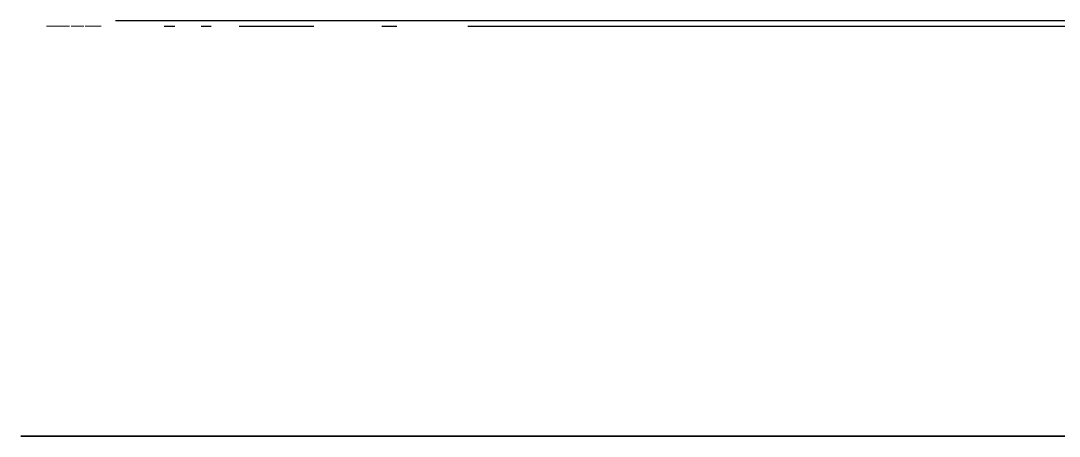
# Model space of a CAD drawing. Header units: millimetres. Extents: x 0 to 895, y -95 to 221.
# Drawn here: x 0 to 238.9, y -94.3 to 1.2 of the extents above; entities that cross this region are included whole.
import ezdxf

# ---------------------------------------------------------------- set-up
doc = ezdxf.new("R2010")
doc.units = ezdxf.units.MM
doc.linetypes.add('ACAD_ISO02W100', pattern=[15, 12, -3])
for name, color, linetype in [('Componentes', 230, 'Continuous'), ('Delantera 2D', 6, 'Continuous'), ('Huecos con holguras', 44, 'Continuous'), ('letras grafiadas', 1, 'Continuous'), ('lineas auxiliares', 60, 'Continuous'), ('Serigrafia placa', 220, 'Continuous')]:
    doc.layers.add(name, color=color, linetype=linetype)
doc.styles.add('Estilo1', font='ARIAL.TTF')

msp = doc.modelspace()

# ---------------------------------------------------------------- hatches: boundary and pattern name
at = {"layer": 'letras grafiadas', "extrusion": (0, -1, 0)}
h = msp.add_hatch(color=7, dxfattribs=at)
edge = h.paths.add_edge_path()
edge.add_spline(control_points=[(2.27, 21.96), (2.27, 21.9), (2.27, 21.78), (2.29, 21.57), (2.38, 21.35), (2.53, 21.09), (2.77, 20.82), (3.1, 20.59), (3.54, 20.48), (4, 20.43), (4.53, 20.5), (4.98, 20.61), (5.31, 20.87), (5.52, 21.11), (5.71, 21.41), (5.74, 21.8), (5.72, 22.23), (5.49, 22.56), (5.23, 22.85), (4.84, 22.99), (4.4, 23.1), (4.03, 23.23), (3.78, 23.25), (3.65, 23.34), (3.73, 23.44), (3.85, 23.51), (4.04, 23.5), (4.2, 23.44), (4.34, 23.36), (4.35, 23.28), (4.36, 23.25)], knot_values=[0, 0, 0, 0, 3.611747, 7.073275, 12.299663, 17.613753, 24.672391, 33.40562, 40.385527, 51.322358, 60.030796, 71.784704, 77.772345, 84.034586, 90.517996, 97.735106, 106.749326, 114.743234, 121.06891, 129.13508, 138.00006, 148.276743, 151.253525, 153.497907, 155.176751, 157.725574, 161.624699, 165.564339, 168.080156, 169.978968, 169.978968, 169.978968, 169.978968], degree=3, periodic=0)
edge.add_line((4.36, 23.25), (5.63, 23.25))
edge.add_spline(control_points=[(5.63, 23.25), (5.63, 23.33), (5.65, 23.61), (5.4, 24.09), (4.83, 24.54), (4, 24.68), (3.24, 24.59), (2.74, 24.21), (2.44, 23.75), (2.43, 23.19), (2.56, 22.57), (3.12, 22.18), (3.77, 22.06), (4.26, 22.01), (4.57, 21.8), (4.47, 21.54), (4.25, 21.54), (4.05, 21.54), (3.84, 21.55), (3.69, 21.63), (3.59, 21.72), (3.56, 21.84), (3.55, 21.92), (3.55, 21.96)], knot_values=[0, 0, 0, 0, 4.79031, 16.021459, 30.193716, 45.553901, 64.197617, 73.019605, 81.797743, 94.873341, 104.659998, 117.60087, 131.822307, 143.037411, 146.998622, 150.89718, 155.133126, 158.320151, 163.155277, 166.913857, 168.223554, 170.972609, 173.404624, 173.404624, 173.404624, 173.404624], degree=3, periodic=0)
edge.add_line((3.55, 21.96), (2.27, 21.96))
h.paths.add_polyline_path([(7.71, 24.59), (5.92, 24.59), (5.92, 20.48), (8.82, 20.48), (8.82, 21.62), (7.18, 21.62), (7.18, 21.98), (8.11, 21.98), (8.11, 23.05), (7.18, 23.05), (7.18, 23.41), (8.39, 23.41), (10.07, 20.48), (11.25, 20.48), (11.25, 24.59), (10.04, 24.59), (10.04, 22.84), (7.71, 26.91)])
h.paths.add_polyline_path([(11.61, 24.59), (14.52, 24.59), (14.52, 23.41), (12.88, 23.41), (12.88, 23.05), (13.81, 23.05), (13.81, 21.98), (12.88, 21.98), (12.88, 21.62), (14.52, 21.62), (14.52, 20.48), (11.61, 20.48)])
h.paths.add_polyline_path([(17.29, 20.48), (18.47, 20.48), (18.47, 24.59), (17.26, 24.59), (17.26, 22.84), (16.26, 24.59), (14.84, 24.59), (14.84, 20.48), (16.12, 20.48), (16.12, 22.52)])
at = {"layer": 'Serigrafia placa', "lineweight": 5, "extrusion": (0, -1, 0)}
h = msp.add_hatch(color=7, dxfattribs=at)
edge = h.paths.add_edge_path()
edge.add_spline(control_points=[(2.27, 21.96), (2.27, 21.9), (2.27, 21.78), (2.29, 21.57), (2.38, 21.35), (2.53, 21.09), (2.77, 20.82), (3.1, 20.59), (3.54, 20.48), (4, 20.43), (4.53, 20.5), (4.98, 20.61), (5.31, 20.87), (5.52, 21.11), (5.71, 21.41), (5.74, 21.8), (5.72, 22.23), (5.49, 22.56), (5.23, 22.85), (4.84, 22.99), (4.4, 23.1), (4.03, 23.23), (3.78, 23.25), (3.65, 23.34), (3.73, 23.44), (3.85, 23.51), (4.04, 23.5), (4.2, 23.44), (4.34, 23.36), (4.35, 23.28), (4.36, 23.25)], knot_values=[0, 0, 0, 0, 3.611747, 7.073275, 12.299663, 17.613753, 24.672391, 33.40562, 40.385527, 51.322358, 60.030796, 71.784704, 77.772345, 84.034586, 90.517996, 97.735106, 106.749326, 114.743234, 121.06891, 129.13508, 138.00006, 148.276743, 151.253525, 153.497907, 155.176751, 157.725574, 161.624699, 165.564339, 168.080156, 169.978968, 169.978968, 169.978968, 169.978968], degree=3, periodic=0)
edge.add_line((4.36, 23.25), (5.63, 23.25))
edge.add_spline(control_points=[(5.63, 23.25), (5.63, 23.33), (5.65, 23.61), (5.4, 24.09), (4.83, 24.54), (4, 24.68), (3.24, 24.59), (2.74, 24.21), (2.44, 23.75), (2.43, 23.19), (2.56, 22.57), (3.12, 22.18), (3.77, 22.06), (4.26, 22.01), (4.57, 21.8), (4.47, 21.54), (4.25, 21.54), (4.05, 21.54), (3.84, 21.55), (3.69, 21.63), (3.59, 21.72), (3.56, 21.84), (3.55, 21.92), (3.55, 21.96)], knot_values=[0, 0, 0, 0, 4.79031, 16.021459, 30.193716, 45.553901, 64.197617, 73.019605, 81.797743, 94.873341, 104.659998, 117.60087, 131.822307, 143.037411, 146.998622, 150.89718, 155.133126, 158.320151, 163.155277, 166.913857, 168.223554, 170.972609, 173.404624, 173.404624, 173.404624, 173.404624], degree=3, periodic=0)
edge.add_line((3.55, 21.96), (2.27, 21.96))
h.paths.add_polyline_path([(7.71, 24.59), (5.92, 24.59), (5.92, 20.48), (8.82, 20.48), (8.82, 21.62), (7.18, 21.62), (7.18, 21.98), (8.11, 21.98), (8.11, 23.05), (7.18, 23.05), (7.18, 23.41), (8.39, 23.41), (10.07, 20.48), (11.25, 20.48), (11.25, 24.59), (10.04, 24.59), (10.04, 22.84), (7.71, 26.91)])
h.paths.add_polyline_path([(11.61, 24.59), (14.52, 24.59), (14.52, 23.41), (12.88, 23.41), (12.88, 23.05), (13.81, 23.05), (13.81, 21.98), (12.88, 21.98), (12.88, 21.62), (14.52, 21.62), (14.52, 20.48), (11.61, 20.48)])
h.paths.add_polyline_path([(17.29, 20.48), (18.47, 20.48), (18.47, 24.59), (17.26, 24.59), (17.26, 22.84), (16.26, 24.59), (14.84, 24.59), (14.84, 20.48), (16.12, 20.48), (16.12, 22.52)])

# ---------------------------------------------------------------- linework, layer by layer
at = {"layer": 'Componentes', "extrusion": (0, -1, 0)}
for p, q in [((28.75, -94.28, 36.85), (39.76, -94.28, 36.85)), ((29.49, -94.28, 19.75), (45.82, -94.28, 19.75)), ((34.25, -94.28, 42.63), (34.25, -94.28, 27.48)), ((36.85, -94.28, 36.85), (47.86, -94.28, 36.85)), ((37.65, -94.28, 23.7), (37.65, -94.28, 15.8)), ((42.35, -94.28, 42.63), (42.35, -94.28, 27.48)), ((44.95, -94.28, 36.85), (55.96, -94.28, 36.85)), ((50.45, -94.28, 42.63), (50.45, -94.28, 27.48)), ((53.05, -94.28, 36.85), (64.06, -94.28, 36.85)), ((57.44, -94.28, 15.47), (65.77, -94.28, 15.47)), ((58.55, -94.28, 42.63), (58.55, -94.28, 27.48)), ((61.15, -94.28, 36.85), (72.16, -94.28, 36.85)), ((61.66, -94.28, 17.45), (61.66, -94.28, 13.5)), ((66.65, -94.28, 42.63), (66.65, -94.28, 27.48)), ((76.23, -94.28, 15.47), (84.56, -94.28, 15.47)), ((80.45, -94.28, 17.45), (80.45, -94.28, 13.5)), ((127.83, -94.28, 8.8), (124.35, -94.28, 8.8)), ((126.09, -94.28, 7.1), (126.09, -94.28, 10.5)), ((136.43, -94.28, 8.8), (132.95, -94.28, 8.8)), ((134.69, -94.28, 7.1), (134.69, -94.28, 10.5)), ((147.73, -94.28, 8.8), (144.25, -94.28, 8.8)), ((145.99, -94.28, 7.1), (145.99, -94.28, 10.5)), ((156.33, -94.28, 8.8), (152.85, -94.28, 8.8)), ((154.59, -94.28, 7.1), (154.59, -94.28, 10.5)), ((167.63, -94.28, 8.8), (164.15, -94.28, 8.8)), ((165.89, -94.28, 7.1), (165.89, -94.28, 10.5)), ((176.03, -94.28, 8.8), (172.55, -94.28, 8.8)), ((174.29, -94.28, 7.1), (174.29, -94.28, 10.5)), ((187.43, -94.28, 8.8), (183.95, -94.28, 8.8)), ((185.69, -94.28, 7.1), (185.69, -94.28, 10.5)), ((196.13, -94.28, 8.8), (192.65, -94.28, 8.8)), ((194.39, -94.28, 7.1), (194.39, -94.28, 10.5)), ((207.33, -94.28, 8.8), (203.85, -94.28, 8.8)), ((205.59, -94.28, 7.1), (205.59, -94.28, 10.5)), ((215.83, -94.28, 8.8), (212.35, -94.28, 8.8)), ((214.09, -94.28, 7.1), (214.09, -94.28, 10.5)), ((227.23, -94.28, 8.8), (223.75, -94.28, 8.8)), ((225.49, -94.28, 7.1), (225.49, -94.28, 10.5)), ((235.93, -94.28, 8.8), (232.45, -94.28, 8.8)), ((234.19, -94.28, 7.1), (234.19, -94.28, 10.5))]:
    msp.add_line(p, q, dxfattribs=at)
at = {"layer": 'Componentes', "linetype": 'ACAD_ISO02W100', "ltscale": 0.5, "extrusion": (0, -1, 0)}
for p, q in [((92.7, -94.28, 31.1), (67.3, -94.28, 31.1)), ((80, -94.28, 42.3), (80, -94.28, 23.43))]:
    msp.add_line(p, q, dxfattribs=at)
at = {"layer": 'Componentes', "extrusion": (0, -1, -1.83697e-16)}
for p, q in [((108.03, -94.28, 8.8), (104.55, -94.28, 8.8)), ((106.29, -94.28, 7.1), (106.29, -94.28, 10.5)), ((116.63, -94.28, 8.8), (113.15, -94.28, 8.8)), ((114.89, -94.28, 7.1), (114.89, -94.28, 10.5))]:
    msp.add_line(p, q, dxfattribs=at)
at = {"layer": 'Componentes', "extrusion": (0, -1, 0), "elevation": 94.28}
for points in [[(23.58, 26), (51.73, 26, -0.414214), (53.05, 24.67), (53.05, 14.83, -0.414214), (51.73, 13.5), (23.58, 13.5, -0.414214), (22.25, 14.83), (22.25, 24.67, -0.414214)], [(37.65, 23.7), (44.02, 23.7, -0.464705), (45.77, 21.63), (45.02, 17.27, -0.365462), (43.27, 15.8), (37.65, 15.8), (32.04, 15.8, -0.365462), (30.29, 17.27), (29.54, 21.63, -0.464705), (31.29, 23.7)], [(58.28, 15.18), (57.95, 15.51, -0.200603), (57.81, 15.84), (57.81, 16.8, -0.414214), (58.46, 17.45), (64.86, 17.45, -0.414214), (65.51, 16.8), (65.51, 15.84, -0.200603), (65.37, 15.51), (65.04, 15.18, 0.200603), (64.98, 15.04), (64.98, 14.15, -0.414214), (64.33, 13.5), (58.99, 13.5, -0.414214), (58.34, 14.15), (58.34, 15.04, 0.200603)], [(77.07, 15.18), (76.74, 15.51, -0.200603), (76.6, 15.84), (76.6, 16.8, -0.414214), (77.25, 17.45), (83.65, 17.45, -0.414214), (84.3, 16.8), (84.3, 15.84, -0.200603), (84.16, 15.51), (83.83, 15.18, 0.200603), (83.77, 15.04), (83.77, 14.15, -0.414214), (83.12, 13.5), (77.78, 13.5, -0.414214), (77.13, 14.15), (77.13, 15.04, 0.200603)]]:
    msp.add_lwpolyline(points, format="xyb", close=True, dxfattribs=at)
msp.add_lwpolyline([(45.82, 13.5), (45.82, 11.17, -0.414214), (44.05, 9.4), (31.26, 9.4, -0.414214), (29.49, 11.17), (29.49, 13.5)], format="xyb", dxfattribs=at)
for points in [[(30.75, 31.1), (37.75, 31.1), (37.75, 40.36), (30.75, 40.36)], [(38.85, 31.1), (45.85, 31.1), (45.85, 40.36), (38.85, 40.36)], [(46.95, 31.1), (53.95, 31.1), (53.95, 40.36), (46.95, 40.36)], [(55.05, 31.1), (62.05, 31.1), (62.05, 40.36), (55.05, 40.36)], [(63.15, 31.1), (70.15, 31.1), (70.15, 40.36), (63.15, 40.36)]]:
    msp.add_lwpolyline(points, close=True, dxfattribs=at)
at = {"layer": 'Componentes', "ltscale": 10, "extrusion": (0, -1, 0), "elevation": 94.28}
msp.add_lwpolyline([(71.83, 38.34), (71.83, 26.77), (88.18, 26.77), (88.18, 38.34), (71.83, 38.34)], dxfattribs=at)
at = {"layer": 'Componentes', "extrusion": (0, -1, -1.83697e-16), "elevation": 94.28}
for points in [[(102.79, 22.45), (116.79, 22.45), (116.79, 13.5), (102.79, 13.5), (102.79, 22.45)], [(108.44, 7), (108.44, 12), (104.14, 12), (104.14, 7), (108.44, 7)], [(117.04, 7), (117.04, 12), (112.74, 12), (112.74, 7), (117.04, 7)]]:
    msp.add_lwpolyline(points, dxfattribs=at)
at = {"layer": 'Componentes', "extrusion": (0, -1, 0), "elevation": 94.28}
for points in [[(122.6, 22.45), (136.6, 22.45), (136.6, 13.5), (122.6, 13.5), (122.6, 22.45)], [(128.24, 7), (128.24, 12), (123.94, 12), (123.94, 7), (128.24, 7)], [(136.84, 7), (136.84, 12), (132.54, 12), (132.54, 7), (136.84, 7)], [(142.45, 22.45), (156.45, 22.45), (156.45, 13.5), (142.45, 13.5), (142.45, 22.45)], [(148.14, 7), (148.14, 12), (143.84, 12), (143.84, 7), (148.14, 7)], [(156.74, 7), (156.74, 12), (152.44, 12), (152.44, 7), (156.74, 7)], [(162.35, 22.45), (176.35, 22.45), (176.35, 13.5), (162.35, 13.5), (162.35, 22.45)], [(168.04, 7), (168.04, 12), (163.74, 12), (163.74, 7), (168.04, 7)], [(176.44, 7), (176.44, 12), (172.14, 12), (172.14, 7), (176.44, 7)], [(182.29, 22.45), (196.29, 22.45), (196.29, 13.5), (182.29, 13.5), (182.29, 22.45)], [(187.84, 7), (187.84, 12), (183.54, 12), (183.54, 7), (187.84, 7)], [(196.54, 7), (196.54, 12), (192.24, 12), (192.24, 7), (196.54, 7)], [(202.1, 22.45), (216.1, 22.45), (216.1, 13.5), (202.1, 13.5), (202.1, 22.45)], [(207.74, 7), (207.74, 12), (203.44, 12), (203.44, 7), (207.74, 7)], [(216.24, 7), (216.24, 12), (211.94, 12), (211.94, 7), (216.24, 7)], [(222.04, 22.45), (236.04, 22.45), (236.04, 13.5), (222.04, 13.5), (222.04, 22.45)], [(227.64, 7), (227.64, 12), (223.34, 12), (223.34, 7), (227.64, 7)], [(236.34, 7), (236.34, 12), (232.04, 12), (232.04, 7), (236.34, 7)]]:
    msp.add_lwpolyline(points, dxfattribs=at)
at = {"layer": 'Componentes', "extrusion": (0, -1, 0)}
for centre, radius in [((25.16, 19.75, 94.28), 1.42), ((34.25, 36.85, 94.28), 3.19), ((34.25, 36.85, 94.28), 2.35), ((34.25, 36.85, 94.28), 1.85), ((42.35, 36.85, 94.28), 3.19), ((42.35, 36.85, 94.28), 2.35), ((42.35, 36.85, 94.28), 1.85), ((50.45, 36.85, 94.28), 3.19), ((50.45, 36.85, 94.28), 2.35), ((50.45, 36.85, 94.28), 1.85), ((50.15, 19.75, 94.28), 1.42), ((58.55, 36.85, 94.28), 3.19), ((58.55, 36.85, 94.28), 2.35), ((58.55, 36.85, 94.28), 1.85), ((66.65, 36.85, 94.28), 3.19), ((66.65, 36.85, 94.28), 2.35), ((66.65, 36.85, 94.28), 1.85), ((126.09, 8.8, 94.28), 1.4), ((134.69, 8.8, 94.28), 1.4), ((145.99, 8.8, 94.28), 1.4), ((154.59, 8.8, 94.28), 1.4), ((165.89, 8.8, 94.28), 1.4), ((174.29, 8.8, 94.28), 1.4), ((185.69, 8.8, 94.28), 1.4), ((194.39, 8.8, 94.28), 1.4), ((205.59, 8.8, 94.28), 1.4), ((214.09, 8.8, 94.28), 1.4), ((225.49, 8.8, 94.28), 1.4), ((234.19, 8.8, 94.28), 1.4)]:
    msp.add_circle(centre, radius, dxfattribs=at)
at = {"layer": 'Componentes', "extrusion": (0, -1, -1.83697e-16)}
for centre in [(106.29, 8.8, 94.28), (114.89, 8.8, 94.28)]:
    msp.add_circle(centre, 1.4, dxfattribs=at)
at = {"layer": 'Delantera 2D', "color": 7, "extrusion": (0, -1, 0), "elevation": 94.28}
msp.add_lwpolyline([(477.46, 43.65), (5.14, 43.65, 0.414214), (0, 38.51), (0, 5.14, 0.414214), (5.14, 0), (477.46, 0, 0.414214), (482.6, 5.14), (482.6, 38.51, 0.414214)], format="xyb", close=True, dxfattribs=at)
for points in [[(5.1, 41.13), (12.3, 41.13, -0.426019), (12.3, 33.63, 0), (5.1, 33.63, -0.426019), (5.1, 41.13, -0.365932)], [(5.1, 9.38), (12.3, 9.38, -0.426019), (12.3, 1.88, 0), (5.1, 1.88, -0.426019), (5.1, 9.38, -0.365932)]]:
    msp.add_lwpolyline(points, format="xyb", dxfattribs=at)
at = {"layer": 'Huecos con holguras', "color": 7, "extrusion": (0, -1, 0), "elevation": 94.28}
for points in [[(29.46, 14.82, 0.19036), (26.47, 16), (25.16, 16, -1), (25.16, 23.5), (25.72, 23.5, 0.19036), (28.71, 24.68, -0.19036), (31.29, 25.7), (37.65, 25.7), (44.02, 25.7, -0.19036), (46.6, 24.68, 0.19036), (49.59, 23.5), (50.15, 23.5, -1), (50.15, 16), (48.84, 16, 0.19036), (45.85, 14.82, -0.19036), (43.27, 13.8), (37.65, 13.8), (32.04, 13.8, -0.19036)], [(68.86, 40.1, 0.150326), (71.32, 39.34), (89.18, 39.34), (89.18, 25.77), (70.83, 25.77), (70.83, 32.32, 0.586374), (68.7, 33.51, -0.138517), (66.65, 32.92, -0.198542), (63.88, 34.07, 0.413378), (61.32, 34.07, -0.413378), (55.78, 34.07, 0.413378), (53.22, 34.07, -0.413378), (47.68, 34.07, 0.413378), (45.12, 34.07, -0.413378), (39.58, 34.07, 0.413378), (37.02, 34.07, -2.409351), (37.02, 39.63, 0.413378), (39.58, 39.63, -0.413378), (45.12, 39.63, 0.413378), (47.68, 39.63, -0.413378), (53.22, 39.63, 0.413378), (55.78, 39.63, -0.413378), (61.32, 39.63, 0.413378), (63.88, 39.63, -0.3596)], [(57.64, 14.83), (57.46, 15.01, -0.200603), (57.11, 15.84), (57.11, 16.8, -0.414214), (58.46, 18.15), (64.86, 18.15, -0.414214), (66.21, 16.8), (66.21, 15.84, -0.200603), (65.86, 15.01), (65.68, 14.83), (65.68, 14.15, -0.414214), (64.33, 12.8), (58.99, 12.8, -0.414214), (57.64, 14.15)], [(76.43, 14.83), (76.25, 15.01, -0.200603), (75.9, 15.84), (75.9, 16.8, -0.414214), (77.25, 18.15), (83.65, 18.15, -0.414214), (85, 16.8), (85, 15.84, -0.200603), (84.65, 15.01), (84.47, 14.83), (84.47, 14.15, -0.414214), (83.12, 12.8), (77.78, 12.8, -0.414214), (76.43, 14.15)]]:
    msp.add_lwpolyline(points, format="xyb", close=True, dxfattribs=at)
at = {"layer": 'Huecos con holguras', "color": 7, "extrusion": (0, -1, -1.83697e-16), "elevation": 94.28}
msp.add_lwpolyline([(101.79, 23.45), (117.79, 23.45), (117.79, 12.5), (101.79, 12.5)], close=True, dxfattribs=at)
at = {"layer": 'Huecos con holguras', "color": 7, "extrusion": (0, -1, 0), "elevation": 94.28}
for points in [[(121.6, 23.45), (137.6, 23.45), (137.6, 12.5), (121.6, 12.5)], [(141.45, 23.45), (157.45, 23.45), (157.45, 12.5), (141.45, 12.5)], [(161.35, 23.45), (177.35, 23.45), (177.35, 12.5), (161.35, 12.5)], [(181.29, 23.45), (197.29, 23.45), (197.29, 12.5), (181.29, 12.5)], [(201.1, 23.45), (217.1, 23.45), (217.1, 12.5), (201.1, 12.5)], [(221.04, 23.45), (237.04, 23.45), (237.04, 12.5), (221.04, 12.5)]]:
    msp.add_lwpolyline(points, close=True, dxfattribs=at)
at = {"layer": 'Huecos con holguras', "color": 7, "extrusion": (0, -1, -1.83697e-16)}
for centre in [(106.29, 8.8, 94.28), (114.89, 8.8, 94.28)]:
    msp.add_circle(centre, 1.75, dxfattribs=at)
at = {"layer": 'Huecos con holguras', "color": 7, "extrusion": (0, -1, 0)}
for centre in [(126.09, 8.8, 94.28), (134.69, 8.8, 94.28), (145.99, 8.8, 94.28), (154.59, 8.8, 94.28), (165.89, 8.8, 94.28), (174.29, 8.8, 94.28), (185.69, 8.8, 94.28), (194.39, 8.8, 94.28), (205.59, 8.8, 94.28), (214.09, 8.8, 94.28), (225.49, 8.8, 94.28), (234.19, 8.8, 94.28)]:
    msp.add_circle(centre, 1.75, dxfattribs=at)
msp.add_arc((66.65, 36.85, 94.28), 3.92, 55.8039, 134.9183, dxfattribs=at)
msp.add_arc((66.65, 36.85, 94.28), 3.92, 55.8039, 134.9183, dxfattribs=at)
msp.add_arc((66.65, 36.85, 94.28), 3.92, 55.8039, 134.9183, dxfattribs=at)
msp.add_arc((66.65, 36.85, 94.28), 3.92, 55.8039, 134.9183, dxfattribs=at)
msp.add_arc((66.65, 36.85, 94.28), 3.92, 55.8039, 134.9183, dxfattribs=at)
msp.add_arc((66.65, 36.85, 94.28), 3.92, 55.8039, 134.9183, dxfattribs=at)
msp.add_arc((66.65, 36.85, 94.28), 3.92, 55.8039, 134.9183, dxfattribs=at)
msp.add_arc((66.65, 36.85, 94.28), 3.92, 55.8039, 134.9183, dxfattribs=at)
at = {"layer": 'letras grafiadas', "color": 7, "extrusion": (0, -1, 0)}
for p, q in [((102.89, -94.28, 5.9), (443.89, -94.28, 5.9)), ((102.89, -94.28, 3.04), (452.59, -94.28, 3.04)), ((106.29, -94.28, 5.9), (106.29, -94.28, 7)), ((114.89, -94.28, 7), (114.89, -94.28, 3.04)), ((126.09, -94.28, 5.9), (126.09, -94.28, 7)), ((134.69, -94.28, 7), (134.69, -94.28, 3.04)), ((145.99, -94.28, 5.9), (145.99, -94.28, 7)), ((154.59, -94.28, 7), (154.59, -94.28, 3.04)), ((165.89, -94.28, 5.9), (165.89, -94.28, 7)), ((174.29, -94.28, 7), (174.29, -94.28, 3.04)), ((185.69, -94.28, 5.9), (185.69, -94.28, 7)), ((194.39, -94.28, 7), (194.39, -94.28, 3.04)), ((205.59, -94.28, 5.9), (205.59, -94.28, 7)), ((214.09, -94.28, 7), (214.09, -94.28, 3.04)), ((225.49, -94.28, 5.9), (225.49, -94.28, 7)), ((234.19, -94.28, 7), (234.19, -94.28, 3.04))]:
    msp.add_line(p, q, dxfattribs=at)
at = {"layer": 'letras grafiadas', "color": 7, "extrusion": (0, -1, 0), "elevation": 94.28}
for points in [[(4.36, 23.25), (5.63, 23.25)], [(54.71, 21.45), (62.87, 21.45)], [(61.66, 21.45), (61.66, 18.54)]]:
    msp.add_lwpolyline(points, dxfattribs=at)
for points in [[(7.71, 24.59), (5.92, 24.59), (5.92, 20.48), (8.82, 20.48), (8.82, 21.62), (7.18, 21.62), (7.18, 21.98), (8.11, 21.98), (8.11, 23.05), (7.18, 23.05), (7.18, 23.41), (8.39, 23.41), (10.07, 20.48), (11.25, 20.48), (11.25, 24.59), (10.04, 24.59), (10.04, 22.84), (7.71, 26.91)], [(11.61, 24.59), (14.52, 24.59), (14.52, 23.41), (12.88, 23.41), (12.88, 23.05), (13.81, 23.05), (13.81, 21.98), (12.88, 21.98), (12.88, 21.62), (14.52, 21.62), (14.52, 20.48), (11.61, 20.48)], [(17.29, 20.48), (18.47, 20.48), (18.47, 24.59), (17.26, 24.59), (17.26, 22.84), (16.26, 24.59), (14.84, 24.59), (14.84, 20.48), (16.12, 20.48), (16.12, 22.52)]]:
    msp.add_lwpolyline(points, close=True, dxfattribs=at)
at = {"layer": 'letras grafiadas', "color": 7, "extrusion": (-2.87208e-31, -1, -6.62346e-31), "elevation": 94.28}
for points in [[(33, 29.2), (33, 28.26), (35.46, 28.26)], [(41.5, 28.26), (43.8, 28.26), (43.8, 29.22)], [(50.23, 29.2), (50.23, 28.26), (55.94, 28.26)], [(61.98, 28.26), (67.43, 28.26), (67.43, 29.22)]]:
    msp.add_lwpolyline(points, dxfattribs=at)
at = {"layer": 'letras grafiadas', "color": 7, "extrusion": (-7.03781e-32, -1, -6.62346e-31), "elevation": 94.28}
msp.add_lwpolyline([(83.07, 21.45), (86.57, 21.45), (86.57, 25.8), (86.57, 25.8)], dxfattribs=at)
at = {"layer": 'letras grafiadas', "color": 7}
for points in [[(2.27, -94.28, 21.96), (2.27, -94.28, 21.78), (2.29, -94.28, 21.6), (2.38, -94.28, 21.35), (2.52, -94.28, 21.12), (2.76, -94.28, 20.85), (3.14, -94.28, 20.6), (3.48, -94.28, 20.5), (4.04, -94.28, 20.45), (4.48, -94.28, 20.5), (5.05, -94.28, 20.69), (5.3, -94.28, 20.88), (5.51, -94.28, 21.12), (5.67, -94.28, 21.41), (5.73, -94.28, 21.77), (5.67, -94.28, 22.23), (5.46, -94.28, 22.58), (5.23, -94.28, 22.81), (4.86, -94.28, 22.98), (4.42, -94.28, 23.1), (3.91, -94.28, 23.24), (3.76, -94.28, 23.27), (3.68, -94.28, 23.35), (3.72, -94.28, 23.42), (3.84, -94.28, 23.49), (4.03, -94.28, 23.49), (4.23, -94.28, 23.42), (4.33, -94.28, 23.34), (4.36, -94.28, 23.25)], [(5.63, -94.28, 23.25), (5.63, -94.28, 23.5), (5.39, -94.28, 24.02), (4.82, -94.28, 24.47), (4.05, -94.28, 24.63), (3.11, -94.28, 24.46), (2.75, -94.28, 24.19), (2.51, -94.28, 23.81), (2.46, -94.28, 23.14), (2.6, -94.28, 22.66), (3.11, -94.28, 22.24), (3.82, -94.28, 22.06), (4.38, -94.28, 21.92), (4.52, -94.28, 21.78), (4.45, -94.28, 21.59), (4.24, -94.28, 21.54), (4.08, -94.28, 21.54), (3.83, -94.28, 21.57), (3.66, -94.28, 21.66), (3.61, -94.28, 21.71), (3.56, -94.28, 21.84), (3.55, -94.28, 21.96)]]:
    msp.add_spline(points, degree=3, dxfattribs=at)
at = {"layer": 'lineas auxiliares', "color": 7, "extrusion": (0, -1, 0)}
for p, q in [((460.83, 1.23, 12), (21.77, 1.23, 12)), ((460.83, 1.23, 13.5), (21.77, 1.23, 13.5)), ((21.77, 1.23, 13.5), (21.77, 1.23, 12))]:
    msp.add_line(p, q, dxfattribs=at)
at = {"layer": 'lineas auxiliares', "color": 3, "extrusion": (0, -1, 0)}
for p, q in [((96.2, -94.28, 29.5), (22.7, -94.28, 29.5)), ((96.2, -94.28, 31.1), (22.7, -94.28, 31.1)), ((22.7, -94.28, 31.1), (22.7, -94.28, 29.5)), ((71.68, -94.28, 31.1), (71.68, -94.28, 29.5)), ((96.2, -94.28, 31.1), (96.2, -94.28, 29.5))]:
    msp.add_line(p, q, dxfattribs=at)
at = {"layer": 'lineas auxiliares', "ltscale": 10, "extrusion": (0, -1, 0)}
for p, q in [((96.2, -94.28, 31.1), (656.92, -94.28, 31.1)), ((96.2, -94.28, 29.5), (656.92, -94.28, 29.5))]:
    msp.add_line(p, q, dxfattribs=at)
at = {"layer": 'Serigrafia placa', "color": 7, "extrusion": (0, -1, 0)}
for p, q in [((102.89, 0, 5.9), (443.89, 0, 5.9)), ((102.89, 0, 3.04), (452.59, 0, 3.04)), ((106.29, 0, 5.9), (106.29, 0, 7)), ((114.89, 0, 7), (114.89, 0, 3.04)), ((126.09, 0, 5.9), (126.09, 0, 7)), ((134.69, 0, 7), (134.69, 0, 3.04)), ((145.99, 0, 5.9), (145.99, 0, 7)), ((154.59, 0, 7), (154.59, 0, 3.04)), ((165.89, 0, 5.9), (165.89, 0, 7)), ((174.29, 0, 7), (174.29, 0, 3.04)), ((185.69, 0, 5.9), (185.69, 0, 7)), ((194.39, 0, 7), (194.39, 0, 3.04)), ((205.59, 0, 5.9), (205.59, 0, 7)), ((214.09, 0, 7), (214.09, 0, 3.04)), ((225.49, 0, 5.9), (225.49, 0, 7)), ((234.19, 0, 7), (234.19, 0, 3.04))]:
    msp.add_line(p, q, dxfattribs=at)
at = {"layer": 'Serigrafia placa', "color": 7, "lineweight": 5, "extrusion": (0, -1, 0), "elevation": -0.03}
for points in [[(7.71, 24.59), (5.92, 24.59), (5.92, 20.48), (8.82, 20.48), (8.82, 21.62), (7.18, 21.62), (7.18, 21.98), (8.11, 21.98), (8.11, 23.05), (7.18, 23.05), (7.18, 23.41), (8.39, 23.41), (10.07, 20.48), (11.25, 20.48), (11.25, 24.59), (10.04, 24.59), (10.04, 22.84), (7.71, 26.91)], [(11.61, 24.59), (14.52, 24.59), (14.52, 23.41), (12.88, 23.41), (12.88, 23.05), (13.81, 23.05), (13.81, 21.98), (12.88, 21.98), (12.88, 21.62), (14.52, 21.62), (14.52, 20.48), (11.61, 20.48)], [(17.29, 20.48), (18.47, 20.48), (18.47, 24.59), (17.26, 24.59), (17.26, 22.84), (16.26, 24.59), (14.84, 24.59), (14.84, 20.48), (16.12, 20.48), (16.12, 22.52)]]:
    msp.add_lwpolyline(points, close=True, dxfattribs=at)
at = {"layer": 'Serigrafia placa', "color": 7, "extrusion": (0, -1, 0)}
for points in [[(54.71, 21.45), (62.87, 21.45)], [(61.66, 21.45), (61.66, 18.54)]]:
    msp.add_lwpolyline(points, dxfattribs=at)
at = {"layer": 'Serigrafia placa', "color": 7, "extrusion": (-2.87208e-31, -1, -6.62346e-31)}
for points in [[(33, 29.2), (33, 28.26), (35.46, 28.26)], [(41.5, 28.26), (43.8, 28.26), (43.8, 29.22)], [(50.23, 29.2), (50.23, 28.26), (55.94, 28.26)], [(61.98, 28.26), (67.43, 28.26), (67.43, 29.22)]]:
    msp.add_lwpolyline(points, dxfattribs=at)
at = {"layer": 'Serigrafia placa', "color": 7, "extrusion": (-7.03781e-32, -1, -6.62346e-31)}
msp.add_lwpolyline([(83.07, 21.45), (86.57, 21.45), (86.57, 25.8), (86.57, 25.8)], dxfattribs=at)

# ---------------------------------------------------------------- texts
at = {"layer": 'letras grafiadas', "color": 7, "extrusion": (0, -1, 0), "insert": (2.26, -94.28, 19.58), "char_height": 2.0499, "width": 17.9837, "attachment_point": 1, "text_direction": (1, 0, 0)}
msp.add_mtext('{\\fBook Antiqua|b0|i0|c0|p18;Solutions}', dxfattribs=at)
at = {"layer": 'letras grafiadas', "color": 7, "extrusion": (0, -1, -1.83697e-16), "text_direction": (1, 0, 0), "style": 'Estilo1'}
for s, insert, char_height, width, attachment_point in [('{\\C0;PPS}', (33.61, -94.28, 31.89), 1.6, 7.0518, 2), ('{\\H0.9444x;\\C0;OUT}', (38.64, -94.28, 29.31), 1.8, 7.0518, 2), ('{\\C0;125MHz}', (41.96, -94.28, 31.91), 1.6, 9.5377, 2), ('{\\H0.8889x;\\C0;PPS\\H1.062x; }', (50.05, -94.28, 31.83), 1.8, 13.3387, 2), ('{\\C0;10MHz}', (56.97, -94.28, 31.91), 1.6, 9.4575, 2), ('{\\H0.9444x;\\C0;IN}', (59.28, -94.28, 29.31), 1.8, 7.0518, 2), ('{\\C0;125MHz }', (65.59, -94.28, 31.96), 1.6, 13.3387, 2), ('MANAGEMENT', (64.55, -94.28, 22.64), 1.8, 17.8935, 1), ('Synced/WR Mode', (79.57, -94.28, 8.03), 2, 22.8172, 1), ('Test', (85.73, -94.28, 16.66), 2, 15.4556, 1), ('Activity/Link', (94.11, -94.28, 5.08), 2, 10.9835, 2), ('2', (129.02, -94.28, 27.21), 2.8, 23.5709, 1), ('3', (148.87, -94.28, 27.21), 2.8, 23.5709, 1), ('4', (168.77, -94.28, 27.21), 2.8, 23.5709, 1), ('5', (188.71, -94.28, 27.21), 2.8, 23.5709, 1), ('6', (208.52, -94.28, 27.21), 2.8, 23.5709, 1), ('7', (228.46, -94.28, 27.21), 2.8, 23.5709, 1)]:
    msp.add_mtext(s, dxfattribs=dict(at, insert=insert, char_height=char_height, width=width, attachment_point=attachment_point))
at = {"layer": 'letras grafiadas', "color": 7, "extrusion": (0, -1, -4.28626e-16), "insert": (109.21, -94.28, 27.21), "char_height": 2.8, "width": 23.5709, "attachment_point": 1, "text_direction": (1, 0, 0), "style": 'Estilo1'}
msp.add_mtext('1', dxfattribs=at)
at = {"layer": 'Serigrafia placa', "color": 7, "extrusion": (0, -1, 0), "insert": (2.26, 0.03, 19.58), "char_height": 2.0499, "width": 17.9837, "attachment_point": 1, "text_direction": (1, 0, 0)}
msp.add_mtext('{\\fBook Antiqua|b0|i0|c0|p18;Solutions}', dxfattribs=at)
at = {"layer": 'Serigrafia placa', "color": 7, "extrusion": (0, -1, -1.83697e-16), "text_direction": (1, 0, 0), "style": 'Estilo1'}
for s, insert, char_height, width, attachment_point in [('{\\H0.8889x;\\C0;PPS\\H1.062x; }', (50.05, 0, 31.83), 1.8, 13.3387, 2), ('{\\C0;PPS}', (33.61, 0, 31.89), 1.6, 7.0518, 2), ('{\\H0.9444x;\\C0;OUT}', (38.64, 0, 29.31), 1.8, 7.0518, 2), ('{\\C0;125MHz}', (41.96, 0, 31.91), 1.6, 9.5377, 2), ('{\\C0;10MHz}', (56.97, 0, 31.91), 1.6, 9.4575, 2), ('{\\H0.9444x;\\C0;IN}', (59.28, 0, 29.31), 1.8, 7.0518, 2), ('{\\C0;125MHz }', (65.59, 0, 31.96), 1.6, 13.3387, 2), ('MANAGEMENT', (64.55, 0, 22.64), 1.8, 17.8935, 1), ('Synced/WR Mode', (79.57, 0, 8.03), 2, 22.8172, 1), ('Test', (85.73, 0, 16.66), 2, 15.4556, 1), ('Activity/Link', (94.11, 0, 5.08), 2, 10.9835, 2), ('WRS-3/18', (120.28, 0, 39.58), 6, 146.418, 2), ('2', (129.02, 0, 27.21), 2.8, 23.5709, 1), ('3', (148.87, 0, 27.21), 2.8, 23.5709, 1), ('4', (168.77, 0, 27.21), 2.8, 23.5709, 1), ('5', (188.71, 0, 27.21), 2.8, 23.5709, 1), ('6', (208.52, 0, 27.21), 2.8, 23.5709, 1), ('7', (228.46, 0, 27.21), 2.8, 23.5709, 1)]:
    msp.add_mtext(s, dxfattribs=dict(at, insert=insert, char_height=char_height, width=width, attachment_point=attachment_point))
at = {"layer": 'Serigrafia placa', "color": 7, "extrusion": (0, -1, -4.28626e-16), "insert": (109.21, 0, 27.21), "char_height": 2.8, "width": 23.5709, "attachment_point": 1, "text_direction": (1, 0, 0), "style": 'Estilo1'}
msp.add_mtext('1', dxfattribs=at)

doc.saveas('drawing.dxf')
